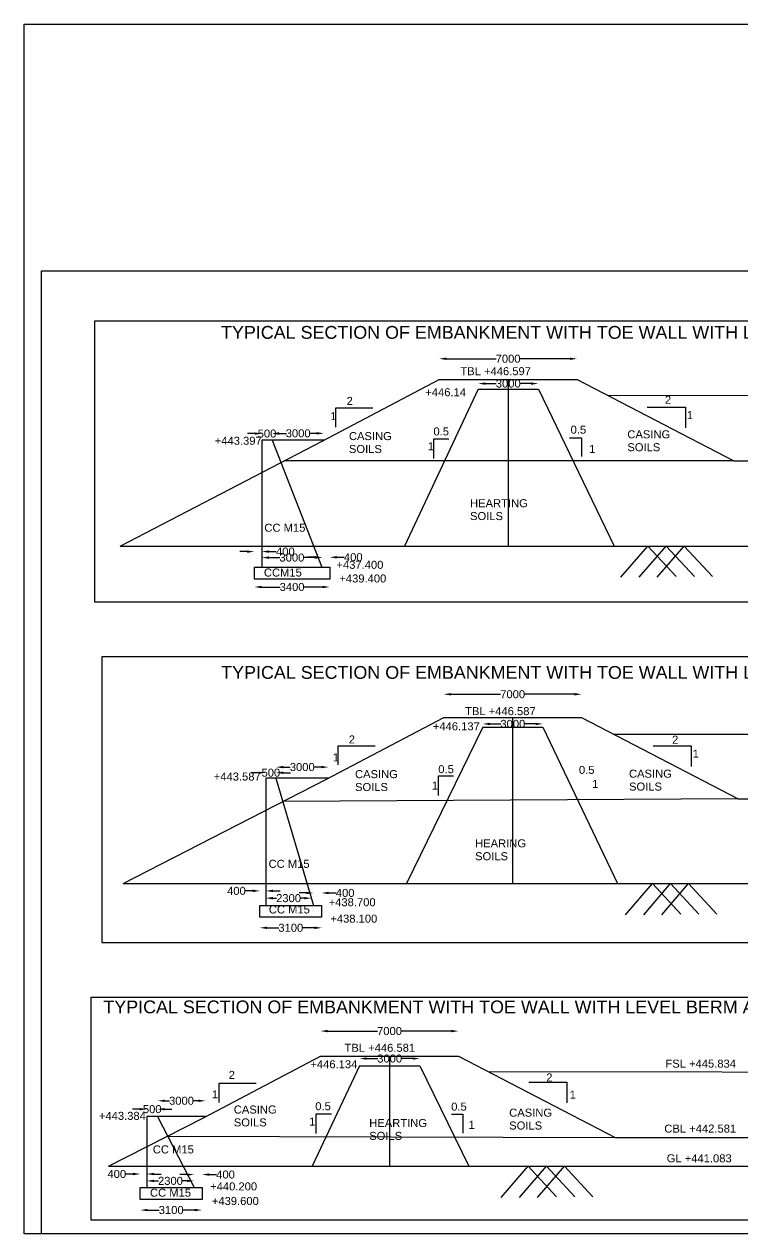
# Model space of a CAD drawing. Header units: inches. Extents: x 4379 to 6852, y -639 to 871.
# Drawn here: x 4379 to 5277, y -639 to 871 of the extents above; entities that cross this region are included whole.
import ezdxf

# ---------------------------------------------------------------- set-up
doc = ezdxf.new("R2010")
doc.units = ezdxf.units.IN
doc.header["$MEASUREMENT"] = 0
doc.layers.add('DIMENSIONS', color=7, linetype='Continuous')
doc.layers.add('TEXT', color=1, linetype='Continuous')
doc.styles.get("Standard").update_dxf_attribs({"font": 'arial.ttf', "height": 10})
doc.dimstyles.get("Standard").update_dxf_attribs({"dimtxt": 10, "dimasz": 9, "dimexe": 0.18, "dimexo": 0.0625, "dimgap": 0.09, "dimtad": 0, "dimtih": 1, "dimtoh": 1, "dimdec": 4, "dimzin": 0, "dimdsep": 46, "dimtxsty": 'Standard', "dimcen": 0.09, "dimse1": 1, "dimse2": 1, "dimadec": 0, "dimazin": 0, "dimtfac": 1, "dimtdec": 4, "dimtofl": 0, "dimtmove": 0, "dimatfit": 3, "dimfxl": 1, "dimtolj": 1, "dimtzin": 0, "dimarcsym": 0})

# ---------------------------------------------------------------- blocks, each defined once
blk = doc.blocks.new('*D2')
at = {"layer": 'Defpoints', "color": 0}
for p in [(4676.2, 352.1), (4689.2, 360.2), (4689.2, 352.1)]:
    blk.add_point(p, dxfattribs=at)
at = {"layer": 'TEXT', "color": 0, "lineweight": -2}
for p, q in [((4667.2, 360.2), (4658.2, 360.2)), ((4698.2, 360.2), (4707.2, 360.2))]:
    blk.add_line(p, q, dxfattribs=at)
at = {"layer": 'TEXT', "color": 0}
for points in [[(4667.2, 361.7), (4667.2, 358.7), (4676.2, 360.2)], [(4698.2, 361.7), (4698.2, 358.7), (4689.2, 360.2)]]:
    blk.add_solid(points, dxfattribs=at)
at = {"layer": 'TEXT', "color": 0, "insert": (4682.7, 360.2), "char_height": 10, "attachment_point": 5}
blk.add_mtext('\\A1;500', dxfattribs=at)
blk = doc.blocks.new('*D3')
at = {"layer": 'Defpoints', "color": 0}
for p in [(4689.2, 352.1), (4753.9, 360.5), (4753.9, 352.1)]:
    blk.add_point(p, dxfattribs=at)
at = {"layer": 'TEXT', "color": 0, "lineweight": -2}
for p, q in [((4698.2, 360.5), (4706.6, 360.5)), ((4744.9, 360.5), (4736.6, 360.5))]:
    blk.add_line(p, q, dxfattribs=at)
at = {"layer": 'TEXT', "color": 0}
for points in [[(4698.2, 362), (4698.2, 359), (4689.2, 360.5)], [(4744.9, 362), (4744.9, 359), (4753.9, 360.5)]]:
    blk.add_solid(points, dxfattribs=at)
at = {"layer": 'TEXT', "color": 0, "insert": (4721.6, 360.5), "char_height": 10, "attachment_point": 5}
blk.add_mtext('\\A1;3000', dxfattribs=at)
blk = doc.blocks.new('*D4')
at = {"layer": 'Defpoints', "color": 0}
for p in [(4751.4, 205.4), (4676.2, 193.5), (4751.4, 193.5)]:
    blk.add_point(p, dxfattribs=at)
at = {"layer": 'TEXT', "color": 0, "lineweight": -2}
for p, q in [((4685.2, 205.4), (4698.8, 205.4)), ((4742.4, 205.4), (4728.8, 205.4))]:
    blk.add_line(p, q, dxfattribs=at)
at = {"layer": 'TEXT', "color": 0}
for points in [[(4685.2, 206.9), (4685.2, 203.9), (4676.2, 205.4)], [(4742.4, 206.9), (4742.4, 203.9), (4751.4, 205.4)]]:
    blk.add_solid(points, dxfattribs=at)
at = {"layer": 'TEXT', "color": 0, "insert": (4713.8, 205.4), "char_height": 10, "attachment_point": 5}
blk.add_mtext('\\A1;3000', dxfattribs=at)
blk = doc.blocks.new('*D5')
at = {"layer": 'Defpoints', "color": 0}
for p in [(4676.2, 212.9), (4666.9, 193.5), (4676.2, 193.5)]:
    blk.add_point(p, dxfattribs=at)
at = {"layer": 'TEXT', "color": 0, "lineweight": -2}
for p, q in [((4657.9, 212.9), (4648.9, 212.9)), ((4685.2, 212.9), (4694.2, 212.9))]:
    blk.add_line(p, q, dxfattribs=at)
at = {"layer": 'TEXT', "color": 0}
for points in [[(4657.9, 214.4), (4657.9, 211.4), (4666.9, 212.9)], [(4685.2, 214.4), (4685.2, 211.4), (4676.2, 212.9)]]:
    blk.add_solid(points, dxfattribs=at)
at = {"layer": 'TEXT', "color": 0, "insert": (4705.6, 212.9), "char_height": 10, "attachment_point": 5}
blk.add_mtext('\\A1;400', dxfattribs=at)
blk = doc.blocks.new('*D6')
at = {"layer": 'Defpoints', "color": 0}
for p in [(4761, 205.8), (4751.4, 193.5), (4761, 193.5)]:
    blk.add_point(p, dxfattribs=at)
at = {"layer": 'TEXT', "color": 0, "lineweight": -2}
for p, q in [((4742.4, 205.8), (4733.4, 205.8)), ((4770, 205.8), (4779, 205.8))]:
    blk.add_line(p, q, dxfattribs=at)
at = {"layer": 'TEXT', "color": 0}
for points in [[(4742.4, 207.3), (4742.4, 204.3), (4751.4, 205.8)], [(4770, 207.3), (4770, 204.3), (4761, 205.8)]]:
    blk.add_solid(points, dxfattribs=at)
at = {"layer": 'TEXT', "color": 0, "insert": (4790.4, 205.8), "char_height": 10, "attachment_point": 5}
blk.add_mtext('\\A1;400', dxfattribs=at)
blk = doc.blocks.new('*D7')
at = {"layer": 'Defpoints', "color": 0}
for p in [(4666.9, 178.6), (4761, 178.6), (4761, 168.7)]:
    blk.add_point(p, dxfattribs=at)
at = {"layer": 'TEXT', "color": 0, "lineweight": -2}
for p, q in [((4675.9, 168.7), (4699, 168.7)), ((4752, 168.7), (4729, 168.7))]:
    blk.add_line(p, q, dxfattribs=at)
at = {"layer": 'TEXT', "color": 0}
for points in [[(4675.9, 170.2), (4675.9, 167.2), (4666.9, 168.7)], [(4752, 170.2), (4752, 167.2), (4761, 168.7)]]:
    blk.add_solid(points, dxfattribs=at)
at = {"layer": 'TEXT', "color": 0, "insert": (4714, 168.7), "char_height": 10, "attachment_point": 5}
blk.add_mtext('\\A1;3400', dxfattribs=at)
blk = doc.blocks.new('*D8')
at = {"layer": 'Defpoints', "color": 0}
for p in [(5069.9, 453.6), (4897.7, 427.7), (5069.9, 427.7)]:
    blk.add_point(p, dxfattribs=at)
at = {"layer": 'TEXT', "color": 0, "lineweight": -2}
for p, q in [((4906.7, 453.6), (4968.8, 453.6)), ((5060.9, 453.6), (4998.8, 453.6))]:
    blk.add_line(p, q, dxfattribs=at)
at = {"layer": 'TEXT', "color": 0}
for points in [[(4906.7, 455.1), (4906.7, 452.1), (4897.7, 453.6)], [(5060.9, 455.1), (5060.9, 452.1), (5069.9, 453.6)]]:
    blk.add_solid(points, dxfattribs=at)
at = {"layer": 'TEXT', "color": 0, "insert": (4983.8, 453.6), "char_height": 10, "attachment_point": 5}
blk.add_mtext('\\A1;7000', dxfattribs=at)
blk = doc.blocks.new('*D9')
at = {"layer": 'Defpoints', "color": 0}
for p in [(4946.4, 415.5), (5021.6, 422.6), (5021.6, 415.5)]:
    blk.add_point(p, dxfattribs=at)
at = {"layer": 'TEXT', "color": 0, "lineweight": -2}
for p, q in [((4955.4, 422.6), (4969, 422.6)), ((5012.6, 422.6), (4999, 422.6))]:
    blk.add_line(p, q, dxfattribs=at)
at = {"layer": 'TEXT', "color": 0}
for points in [[(4955.4, 424.1), (4955.4, 421.1), (4946.4, 422.6)], [(5012.6, 424.1), (5012.6, 421.1), (5021.6, 422.6)]]:
    blk.add_solid(points, dxfattribs=at)
at = {"layer": 'TEXT', "color": 0, "insert": (4984, 422.6), "char_height": 10, "attachment_point": 5}
blk.add_mtext('\\A1;3000', dxfattribs=at)
blk = doc.blocks.new('*D19')
at = {"layer": 'Defpoints', "color": 0}
for p in [(4681.1, -69.8), (4693.9, -63.1), (4693.9, -69.8)]:
    blk.add_point(p, dxfattribs=at)
at = {"layer": 'TEXT', "color": 0, "lineweight": -2}
for p, q in [((4672.1, -63.1), (4663.1, -63.1)), ((4702.9, -63.1), (4711.9, -63.1))]:
    blk.add_line(p, q, dxfattribs=at)
at = {"layer": 'TEXT', "color": 0}
for points in [[(4672.1, -61.6), (4672.1, -64.6), (4681.1, -63.1)], [(4702.9, -61.6), (4702.9, -64.6), (4693.9, -63.1)]]:
    blk.add_solid(points, dxfattribs=at)
at = {"layer": 'TEXT', "color": 0, "insert": (4687.5, -63.1), "char_height": 10, "attachment_point": 5}
blk.add_mtext('\\A1;500', dxfattribs=at)
blk = doc.blocks.new('*D20')
at = {"layer": 'Defpoints', "color": 0}
for p in [(4759.5, -56.1), (4693.9, -69.8), (4759.5, -69.8)]:
    blk.add_point(p, dxfattribs=at)
at = {"layer": 'TEXT', "color": 0, "lineweight": -2}
for p, q in [((4702.9, -56.1), (4711.7, -56.1)), ((4750.5, -56.1), (4741.7, -56.1))]:
    blk.add_line(p, q, dxfattribs=at)
at = {"layer": 'TEXT', "color": 0}
for points in [[(4702.9, -54.6), (4702.9, -57.6), (4693.9, -56.1)], [(4750.5, -54.6), (4750.5, -57.6), (4759.5, -56.1)]]:
    blk.add_solid(points, dxfattribs=at)
at = {"layer": 'TEXT', "color": 0, "insert": (4726.7, -56.1), "char_height": 10, "attachment_point": 5}
blk.add_mtext('\\A1;3000', dxfattribs=at)
blk = doc.blocks.new('*D21')
at = {"layer": 'Defpoints', "color": 0}
for p in [(4673.8, -210.6), (4673.8, -228.6), (4681.1, -228.6)]:
    blk.add_point(p, dxfattribs=at)
at = {"layer": 'TEXT', "color": 0, "lineweight": -2}
for p, q in [((4664.8, -210.6), (4655.8, -210.6)), ((4690.1, -210.6), (4699.1, -210.6))]:
    blk.add_line(p, q, dxfattribs=at)
at = {"layer": 'TEXT', "color": 0}
for points in [[(4664.8, -209.1), (4664.8, -212.1), (4673.8, -210.6)], [(4690.1, -209.1), (4690.1, -212.1), (4681.1, -210.6)]]:
    blk.add_solid(points, dxfattribs=at)
at = {"layer": 'TEXT', "color": 0, "insert": (4644.5, -210.6), "char_height": 10, "attachment_point": 5}
blk.add_mtext('\\A1;400', dxfattribs=at)
blk = doc.blocks.new('*D22')
at = {"layer": 'Defpoints', "color": 0}
for p in [(4681.1, -220.4), (4738.1, -219.7), (4738.1, -219.7)]:
    blk.add_point(p, dxfattribs=at)
at = {"layer": 'TEXT', "color": 0, "lineweight": -2}
for p, q in [((4690.1, -219.7), (4694.5, -219.7)), ((4729.1, -219.7), (4724.7, -219.7))]:
    blk.add_line(p, q, dxfattribs=at)
at = {"layer": 'TEXT', "color": 0}
for points in [[(4690.1, -218.2), (4690.1, -221.2), (4681.1, -219.7)], [(4729.1, -218.2), (4729.1, -221.2), (4738.1, -219.7)]]:
    blk.add_solid(points, dxfattribs=at)
at = {"layer": 'TEXT', "color": 0, "insert": (4709.6, -219.7), "char_height": 10, "attachment_point": 5}
blk.add_mtext('\\A1;2300', dxfattribs=at)
blk = doc.blocks.new('*D23')
at = {"layer": 'Defpoints', "color": 0}
for p in [(4750.9, -213.2), (4740.8, -228.6), (4750.9, -228.6)]:
    blk.add_point(p, dxfattribs=at)
at = {"layer": 'TEXT', "color": 0, "lineweight": -2}
for p, q in [((4731.8, -213.2), (4722.8, -213.2)), ((4759.9, -213.2), (4768.9, -213.2))]:
    blk.add_line(p, q, dxfattribs=at)
at = {"layer": 'TEXT', "color": 0}
for points in [[(4731.8, -211.7), (4731.8, -214.7), (4740.8, -213.2)], [(4759.9, -211.7), (4759.9, -214.7), (4750.9, -213.2)]]:
    blk.add_solid(points, dxfattribs=at)
at = {"layer": 'TEXT', "color": 0, "insert": (4780.3, -213.2), "char_height": 10, "attachment_point": 5}
blk.add_mtext('\\A1;400', dxfattribs=at)
blk = doc.blocks.new('*D24')
at = {"layer": 'Defpoints', "color": 0}
for p in [(4673.8, -243.6), (4750.9, -243.6), (4750.9, -256.7)]:
    blk.add_point(p, dxfattribs=at)
at = {"layer": 'TEXT', "color": 0, "lineweight": -2}
for p, q in [((4682.8, -256.7), (4697.4, -256.7)), ((4741.9, -256.7), (4727.4, -256.7))]:
    blk.add_line(p, q, dxfattribs=at)
at = {"layer": 'TEXT', "color": 0}
for points in [[(4682.8, -255.2), (4682.8, -258.2), (4673.8, -256.7)], [(4741.9, -255.2), (4741.9, -258.2), (4750.9, -256.7)]]:
    blk.add_solid(points, dxfattribs=at)
at = {"layer": 'TEXT', "color": 0, "insert": (4712.4, -256.7), "char_height": 10, "attachment_point": 5}
blk.add_mtext('\\A1;3100', dxfattribs=at)
blk = doc.blocks.new('*D25')
at = {"layer": 'Defpoints', "color": 0}
for p in [(5075.6, 34.8), (4903.3, 5.7), (5075.6, 5.7)]:
    blk.add_point(p, dxfattribs=at)
at = {"layer": 'TEXT', "color": 0, "lineweight": -2}
for p, q in [((4912.3, 34.8), (4974.5, 34.8)), ((5066.6, 34.8), (5004.4, 34.8))]:
    blk.add_line(p, q, dxfattribs=at)
at = {"layer": 'TEXT', "color": 0}
for points in [[(4912.3, 36.3), (4912.3, 33.3), (4903.3, 34.8)], [(5066.6, 36.3), (5066.6, 33.3), (5075.6, 34.8)]]:
    blk.add_solid(points, dxfattribs=at)
at = {"layer": 'TEXT', "color": 0, "insert": (4989.5, 34.8), "char_height": 10, "attachment_point": 5}
blk.add_mtext('\\A1;7000', dxfattribs=at)
blk = doc.blocks.new('*D26')
at = {"layer": 'Defpoints', "color": 0}
for p in [(4952.1, -6.4), (5027.3, -2.2), (5027.3, -6.4)]:
    blk.add_point(p, dxfattribs=at)
at = {"layer": 'TEXT', "color": 0, "lineweight": -2}
for p, q in [((4961.1, -2.2), (4974.7, -2.2)), ((5018.3, -2.2), (5004.7, -2.2))]:
    blk.add_line(p, q, dxfattribs=at)
at = {"layer": 'TEXT', "color": 0}
for points in [[(4961.1, -0.7), (4961.1, -3.7), (4952.1, -2.2)], [(5018.3, -0.7), (5018.3, -3.7), (5027.3, -2.2)]]:
    blk.add_solid(points, dxfattribs=at)
at = {"layer": 'TEXT', "color": 0, "insert": (4989.7, -2.2), "char_height": 10, "attachment_point": 5}
blk.add_mtext('\\A1;3000', dxfattribs=at)
blk = doc.blocks.new('*D35')
at = {"layer": 'Defpoints', "color": 0}
for p in [(4546, -483.1), (4532.5, -492.4), (4546, -492.4)]:
    blk.add_point(p, dxfattribs=at)
at = {"layer": 'TEXT', "color": 0, "lineweight": -2}
for p, q in [((4523.5, -483.1), (4514.5, -483.1)), ((4555, -483.1), (4564, -483.1))]:
    blk.add_line(p, q, dxfattribs=at)
at = {"layer": 'TEXT', "color": 0}
for points in [[(4523.5, -481.6), (4523.5, -484.6), (4532.5, -483.1)], [(4555, -481.6), (4555, -484.6), (4546, -483.1)]]:
    blk.add_solid(points, dxfattribs=at)
at = {"layer": 'TEXT', "color": 0, "insert": (4539.3, -483.1), "char_height": 10, "attachment_point": 5}
blk.add_mtext('\\A1;500', dxfattribs=at)
blk = doc.blocks.new('*D36')
at = {"layer": 'Defpoints', "color": 0}
for p in [(4605.8, -472.6), (4546, -492.4), (4605.8, -492.4)]:
    blk.add_point(p, dxfattribs=at)
at = {"layer": 'TEXT', "color": 0, "lineweight": -2}
for p, q in [((4555, -472.6), (4560.9, -472.6)), ((4596.8, -472.6), (4590.9, -472.6))]:
    blk.add_line(p, q, dxfattribs=at)
at = {"layer": 'TEXT', "color": 0}
for points in [[(4555, -471.1), (4555, -474.1), (4546, -472.6)], [(4596.8, -471.1), (4596.8, -474.1), (4605.8, -472.6)]]:
    blk.add_solid(points, dxfattribs=at)
at = {"layer": 'TEXT', "color": 0, "insert": (4575.9, -472.6), "char_height": 10, "attachment_point": 5}
blk.add_mtext('\\A1;3000', dxfattribs=at)
blk = doc.blocks.new('*D37')
at = {"layer": 'Defpoints', "color": 0}
for p in [(4524.4, -564), (4524.4, -580.7), (4532.5, -580.7)]:
    blk.add_point(p, dxfattribs=at)
at = {"layer": 'TEXT', "color": 0, "lineweight": -2}
for p, q in [((4515.4, -564), (4506.4, -564)), ((4541.5, -564), (4550.5, -564))]:
    blk.add_line(p, q, dxfattribs=at)
at = {"layer": 'TEXT', "color": 0}
for points in [[(4515.4, -562.5), (4515.4, -565.5), (4524.4, -564)], [(4541.5, -562.5), (4541.5, -565.5), (4532.5, -564)]]:
    blk.add_solid(points, dxfattribs=at)
at = {"layer": 'TEXT', "color": 0, "insert": (4495.1, -564), "char_height": 10, "attachment_point": 5}
blk.add_mtext('\\A1;400', dxfattribs=at)
blk = doc.blocks.new('*D38')
at = {"layer": 'Defpoints', "color": 0}
for p in [(4601.5, -564.7), (4591.6, -580.7), (4601.5, -580.7)]:
    blk.add_point(p, dxfattribs=at)
at = {"layer": 'TEXT', "color": 0, "lineweight": -2}
for p, q in [((4582.6, -564.7), (4573.6, -564.7)), ((4610.5, -564.7), (4619.5, -564.7))]:
    blk.add_line(p, q, dxfattribs=at)
at = {"layer": 'TEXT', "color": 0}
for points in [[(4582.6, -563.2), (4582.6, -566.2), (4591.6, -564.7)], [(4610.5, -563.2), (4610.5, -566.2), (4601.5, -564.7)]]:
    blk.add_solid(points, dxfattribs=at)
at = {"layer": 'TEXT', "color": 0, "insert": (4630.9, -564.7), "char_height": 10, "attachment_point": 5}
blk.add_mtext('\\A1;400', dxfattribs=at)
blk = doc.blocks.new('*D39')
at = {"layer": 'Defpoints', "color": 0}
for p in [(4591.6, -572.6), (4532.5, -580.7), (4591.6, -580.7)]:
    blk.add_point(p, dxfattribs=at)
at = {"layer": 'TEXT', "color": 0, "lineweight": -2}
for p, q in [((4541.5, -572.6), (4547, -572.6)), ((4582.6, -572.6), (4577.1, -572.6))]:
    blk.add_line(p, q, dxfattribs=at)
at = {"layer": 'TEXT', "color": 0}
for points in [[(4541.5, -571.1), (4541.5, -574.1), (4532.5, -572.6)], [(4582.6, -571.1), (4582.6, -574.1), (4591.6, -572.6)]]:
    blk.add_solid(points, dxfattribs=at)
at = {"layer": 'TEXT', "color": 0, "insert": (4562.1, -572.6), "char_height": 10, "attachment_point": 5}
blk.add_mtext('\\A1;2300', dxfattribs=at)
blk = doc.blocks.new('*D40')
at = {"layer": 'Defpoints', "color": 0}
for p in [(4524.4, -595.7), (4601.5, -595.7), (4601.5, -609)]:
    blk.add_point(p, dxfattribs=at)
at = {"layer": 'TEXT', "color": 0, "lineweight": -2}
for p, q in [((4533.4, -609), (4548, -609)), ((4592.5, -609), (4578, -609))]:
    blk.add_line(p, q, dxfattribs=at)
at = {"layer": 'TEXT', "color": 0}
for points in [[(4533.4, -607.5), (4533.4, -610.5), (4524.4, -609)], [(4592.5, -607.5), (4592.5, -610.5), (4601.5, -609)]]:
    blk.add_solid(points, dxfattribs=at)
at = {"layer": 'TEXT', "color": 0, "insert": (4563, -609), "char_height": 10, "attachment_point": 5}
blk.add_mtext('\\A1;3100', dxfattribs=at)
blk = doc.blocks.new('*D41')
at = {"layer": 'Defpoints', "color": 0}
for p in [(4921.8, -385.6), (4749.6, -416.8), (4921.8, -416.8)]:
    blk.add_point(p, dxfattribs=at)
at = {"layer": 'TEXT', "color": 0, "lineweight": -2}
for p, q in [((4758.6, -385.6), (4820.8, -385.6)), ((4912.8, -385.6), (4850.7, -385.6))]:
    blk.add_line(p, q, dxfattribs=at)
at = {"layer": 'TEXT', "color": 0}
for points in [[(4758.6, -384.1), (4758.6, -387.1), (4749.6, -385.6)], [(4912.8, -384.1), (4912.8, -387.1), (4921.8, -385.6)]]:
    blk.add_solid(points, dxfattribs=at)
at = {"layer": 'TEXT', "color": 0, "insert": (4835.7, -385.6), "char_height": 10, "attachment_point": 5}
blk.add_mtext('\\A1;7000', dxfattribs=at)
blk = doc.blocks.new('*D42')
at = {"layer": 'Defpoints', "color": 0}
for p in [(4873.5, -419.9), (4798.3, -429), (4873.5, -429)]:
    blk.add_point(p, dxfattribs=at)
at = {"layer": 'TEXT', "color": 0, "lineweight": -2}
for p, q in [((4807.3, -419.9), (4820.9, -419.9)), ((4864.5, -419.9), (4850.9, -419.9))]:
    blk.add_line(p, q, dxfattribs=at)
at = {"layer": 'TEXT', "color": 0}
for points in [[(4807.3, -418.4), (4807.3, -421.4), (4798.3, -419.9)], [(4864.5, -418.4), (4864.5, -421.4), (4873.5, -419.9)]]:
    blk.add_solid(points, dxfattribs=at)
at = {"layer": 'TEXT', "color": 0, "insert": (4835.9, -419.9), "char_height": 10, "attachment_point": 5}
blk.add_mtext('\\A1;3000', dxfattribs=at)

msp = doc.modelspace()

# ---------------------------------------------------------------- linework, layer by layer
at = {"color": 0}
msp.add_lwpolyline([(4379.40171, 871.21265), (6851.94569, 871.21265), (6851.94569, -638.63725), (4379.40171, -638.63725)], close=True, dxfattribs=at)
msp.add_lwpolyline([(4913.1253, -489.34415), (4927.31808, -489.34415), (4927.31808, -513.11411)], dxfattribs=at)
at = {"layer": 'DIMENSIONS', "color": 0}
for points in [[(4751.49035, 350.8777), (4897.68366, 427.69771), (5069.92312, 427.69771), (5265.52998, 326.31407), (5537.79006, 326.31407), (5730.91059, 429.20132), (5827.92553, 429.20132), (5974.38954, 353.75704)], [(4946.42476, 415.50544), (4854.32283, 219.88813)], [(4946.42476, 415.50544), (5021.59549, 415.50544)], [(5021.59549, 415.50544), (5116.29272, 219.88813)], [(5108.22201, 407.84728), (5691.36693, 408.13397)], [(5157.59069, 393.35161), (5205.22588, 393.35161), (5205.22588, 367.54774)], [(4768.53811, 368.39071), (4768.53811, 392.41608), (4814.8991, 392.41608)], [(4499.40268, 219.88813), (4751.49035, 350.8777)], [(4753.88891, 352.13807), (4676.22893, 352.13807)], [(4676.22893, 352.13807), (4676.22893, 193.49689)], [(4689.23373, 352.13807), (4751.36483, 193.49689)], [(4891.06375, 329.15194), (4891.06375, 353.54228), (4909.91636, 353.54228)], [(5060.54354, 354.79816), (5075.39631, 354.79816), (5075.39631, 331.6416)], [(5265.52998, 326.31407), (4703.98513, 326.19308)], [(4499.40268, 219.88813), (6250.40808, 219.88813)], [(5124.75247, 181.00008), (5158.37866, 219.88813), (5193.80598, 181.79994)], [(5147.43155, 181.00008), (5181.05775, 219.88813), (5216.48507, 181.79994)], [(5169.92063, 181.00008), (5203.54682, 219.88813), (5238.97415, 181.79994)], [(4757.14581, -71.07228), (4903.33912, 5.74773), (5075.57858, 5.74773), (5271.18544, -95.63591), (5543.44552, -95.63591), (5736.56605, 7.25134), (5833.58099, 7.25134), (5980.045, -68.19293)], [(4952.08022, -6.44454), (4857.11056, -201.55551)], [(4952.08022, -6.44454), (5027.25095, -6.44454)], [(5027.25095, -6.44454), (5120.33672, -201.55551)], [(5115.29322, -14.83649), (5694.58716, -15.11341)], [(4771.41792, -53.44451), (4771.41792, -29.41914), (4817.7789, -29.41914)], [(5164.92762, -29.65246), (5212.5628, -29.65246), (5212.5628, -55.45632)], [(4503.16529, -201.55551), (4757.14581, -71.07228)], [(4759.54437, -69.81191), (4681.11745, -69.81191)], [(4681.11745, -69.81191), (4681.11745, -228.64304)], [(4693.90776, -69.81191), (4740.78222, -228.64304)], [(4896.91402, -91.57159), (4896.91402, -67.18124), (4915.76663, -67.18124)], [(5271.18544, -95.63591), (4702.55652, -99.11768)], [(4503.16529, -201.55551), (6237.03326, -201.55551)], [(5130.46586, -240.44357), (5164.09206, -201.55551), (5199.51938, -239.6437)], [(5153.14495, -240.44357), (5186.77114, -201.55551), (5222.19846, -239.6437)], [(5175.63402, -240.44357), (5209.26022, -201.55551), (5244.68754, -239.6437)], [(4603.41281, -493.66976), (4749.60611, -416.84975), (4921.84558, -416.84975), (5117.45244, -518.23339), (5389.71251, -518.23339), (5582.83304, -415.34614), (5679.84798, -415.34614), (5826.312, -490.79042)], [(4798.34722, -429.04202), (4739.28662, -554.25848)], [(4798.34722, -429.04202), (4873.51794, -429.04202)], [(4873.51794, -429.04202), (4934.63864, -554.25848)], [(4959.26342, -436.24354), (5542.43492, -436.86872)], [(4622.92449, -474.66529), (4622.92449, -450.63992), (4669.28547, -450.63992)], [(5009.63453, -449.22311), (5057.26972, -449.22311), (5057.26972, -475.02697)], [(4484.51434, -554.25848), (4603.41281, -493.66976)], [(4605.81136, -492.40939), (4532.53437, -492.40939)], [(4532.53437, -492.40939), (4532.53437, -580.72541)], [(4545.98954, -492.40939), (4591.56841, -580.72541)], [(4744.28693, -513.27254), (4744.28693, -488.88219), (4763.13954, -488.88219)], [(4558.4617, -516.57611), (5117.45244, -518.23339)], [(4484.51434, -554.25848), (5949.95519, -554.25848)], [(4975.27933, -593.14654), (5008.90553, -554.25848), (5044.33285, -592.34667)], [(4997.95842, -593.14654), (5031.58462, -554.25848), (5067.01194, -592.34667)], [(5020.4475, -593.14654), (5054.07369, -554.25848), (5089.50102, -592.34667)]]:
    msp.add_lwpolyline(points, dxfattribs=at)
for points in [[(4666.93708, 193.49689), (4761.04704, 193.49689), (4761.04704, 178.55316), (4666.9388, 178.55316)], [(4673.81777, -228.64304), (4750.9448, -228.64304), (4750.9448, -243.58677), (4673.81777, -243.58677)], [(4524.4174, -580.72541), (4601.54443, -580.72541), (4601.54443, -595.66914), (4524.4174, -595.66914)]]:
    msp.add_lwpolyline(points, close=True, dxfattribs=at)
at = {"layer": 'TEXT', "color": 0}
for points in [[(6851.94569, -638.63725), (4401.07134, -638.63725), (4401.07134, 563.51727), (6851.94569, 563.51727)], [(6264.90019, 149.85727), (4467.51994, 149.85727), (4467.51994, 500.86996), (6264.90019, 500.86996)], [(4476.51063, -275.23046), (6265.00814, -275.23046), (6265.00814, 81.68716), (4476.51063, 81.68716)], [(6062.30174, -621.41129), (4463.17683, -621.41129), (4463.17683, -343.13667), (6062.30174, -343.13667)]]:
    msp.add_lwpolyline(points, close=True, dxfattribs=at)
for points in [[(4983.80339, 427.69771), (4983.80339, 219.88813)], [(4989.45885, 5.74773), (4989.45885, -201.55551)], [(4835.72585, -416.84975), (4835.72585, -554.25848)]]:
    msp.add_lwpolyline(points, dxfattribs=at)

# ---------------------------------------------------------------- texts
for s, height, p in [('TYPICAL SECTION OF EMBANKMENT WITH TOE WALL WITH LEVEL BERM AT KM 381.655(SECTION D1-D1)OF HNSS -PHASE -II-PACKAGE -13', 16, (4625.2609, 478.52171)), ('TBL +446.597', 10, (4924.17585, 433.08815)), ('+446.14', 10, (4880.34522, 406.8128)), ('2', 10, (4782.15499, 396.03285)), ('2', 10, (5179.64564, 397.40776)), ('1', 10, (4761.77936, 376.96761)), ('1', 10, (5206.97844, 378.25079)), ('0.5', 10, (4890.57237, 357.91145)), ('0.5', 10, (5061.87709, 360.10106)), ('CASING ', 10, (5132.73661, 354.26209)), ('+443.397', 10, (4617.43751, 346.26267)), ('CASING ', 10, (4785.01359, 352.07248)), ('1', 10, (4883.63252, 339.29974)), ('SOILS ', 10, (5132.73661, 338.19797)), ('SOILS ', 10, (4785.01359, 336.00836)), ('1', 10, (5084.88817, 336.01532)), ('HEARTING ', 10, (4936.24107, 268.30775)), ('SOILS ', 10, (4936.24107, 252.24363)), ('CC M15', 10, (4679.37766, 237.70736)), ('+437.400', 10, (4769.40006, 191.43327)), ('CCM15', 10, (4678.77202, 181.75295)), ('+439.400', 10, (4772.9949, 174.36597)), ('TYPICAL SECTION OF EMBANKMENT WITH TOE WALL WITH LEVEL BERM AT KM 381.805(SECTION D2-D2)OF HNSS -PHASE -II-PACKAGE -13', 16, (4625.45516, 54.08933)), ('TBL +446.587', 10, (4930.07453, 8.75063)), ('+446.137', 10, (4889.80821, -10.16892)), ('2', 10, (4784.85255, -26.54173)), ('2', 10, (5188.5414, -26.91348)), ('1', 10, (4764.76364, -49.02055)), ('1', 10, (5214.3501, -44.35422)), ('CASING ', 10, (4792.61358, -69.87216)), ('0.5', 10, (4896.62374, -63.67515)), ('0.5', 10, (5072.28951, -64.56908)), ('CASING ', 10, (5134.83375, -69.31978)), ('+443.587', 10, (4616.19442, -72.87019)), ('1', 10, (4888.46131, -84.20518)), ('1', 10, (5088.66255, -82.06357)), ('SOILS ', 10, (5134.83375, -85.3839)), ('SOILS ', 10, (4792.61358, -85.93628)), ('HEARING ', 10, (4942.56469, -156.25803)), ('SOILS ', 10, (4942.56469, -172.32215)), ('CC M15', 10, (4684.61948, -181.83283)), ('+438.700', 10, (4759.67646, -229.74392)), ('CC M15', 10, (4684.96696, -238.77065)), ('+438.100', 10, (4761.76137, -250.22765)), ('TYPICAL SECTION OF EMBANKMENT WITH TOE WALL WITH LEVEL BERM AT KM 381.845(SECTION D3-D3)OF HNSS -PHASE -II-PACKAGE -13', 16, (4478.30083, -363.42161)), ('TBL +446.581', 10, (4779.52253, -411.45163)), ('+446.134', 10, (4736.83468, -432.0342)), ('FSL +445.834', 10, (5180.26636, -431.20986)), ('2', 10, (4634.85667, -445.32652)), ('2', 10, (5031.49524, -448.37884)), ('1', 10, (4613.94964, -469.57235)), ('1', 10, (5060.72501, -469.95053)), ('CASING ', 10, (4641.19031, -488.52436)), ('0.5', 10, (4742.95566, -484.37154)), ('0.5', 10, (4912.71885, -484.88553)), ('CASING ', 10, (4985.14516, -492.42022)), ('+443.384', 10, (4472.72652, -496.40559)), ('SOILS ', 10, (4641.19031, -504.58848)), ('1', 10, (4735.28505, -503.51652)), ('HEARTING ', 10, (4810.36169, -505.32519)), ('1', 10, (4934.37871, -507.61795)), ('SOILS ', 10, (4810.36169, -521.38931)), ('SOILS ', 10, (4985.14516, -508.48434)), ('CBL +442.581', 10, (5178.92694, -512.3077)), ('CC M15', 10, (4540.04121, -538.30983)), ('GL +441.083', 10, (5181.8818, -549.39915)), ('CC M15', 10, (4536.54317, -592.32313)), ('+440.200', 10, (4611.66929, -584.43942)), ('+439.600', 10, (4613.79879, -602.6763))]:
    msp.add_text(s, height=height, dxfattribs=at).set_placement(p)

# ---------------------------------------------------------------- dimensions: what is measured, and where the dimension line sits
for base, p1, p2, text, picture, middle in [((5069.92312, 453.59093), (4897.68366, 427.69771), (5069.92312, 427.69771), '7000', '*D8', (4983.80339, 453.59093)), ((5021.59549, 422.57011), (4946.42476, 415.50544), (5021.59549, 415.50544), '3000', '*D9', (4984.01012, 422.57011)), ((4753.88891, 360.51869), (4689.23373, 352.13807), (4753.88891, 352.13807), '3000', '*D3', (4721.56132, 360.51869)), ((4676.22893, 212.87991), (4666.93708, 193.49689), (4676.22893, 193.49689), '400', '*D5', (4705.55017, 212.87991)), ((4751.36483, 205.35745), (4676.22893, 193.49689), (4751.36483, 193.49689), '3000', '*D4', (4713.79688, 205.35745)), ((4761.04704, 205.78628), (4751.36483, 193.49689), (4761.04704, 193.49689), '400', '*D6', (4790.36828, 205.78628)), ((4761.04704, 168.6778), (4666.9388, 178.55316), (4761.04704, 178.55316), '3400', '*D7', (4713.99292, 168.6778)), ((5075.57858, 34.80551), (4903.33912, 5.74773), (5075.57858, 5.74773), '7000', '*D25', (4989.45885, 34.80551)), ((5027.25095, -2.17962), (4952.08022, -6.44454), (5027.25095, -6.44454), '3000', '*D26', (4989.66558, -2.17962)), ((4759.54437, -56.11464), (4693.90776, -69.81191), (4759.54437, -69.81191), '3000', '*D20', (4726.72606, -56.11464)), ((4673.81777, -210.58167), (4681.11745, -228.64304), (4673.81777, -228.64304), '400', '*D21', (4644.49653, -210.58167)), ((4750.9448, -213.22729), (4740.78222, -228.64304), (4750.9448, -228.64304), '400', '*D23', (4780.26605, -213.22729)), ((4738.14241, -219.69823), (4681.11745, -220.38602), (4738.14241, -219.69823), '2300', '*D22', (4709.62993, -219.69823)), ((4750.9448, -256.74865), (4673.81777, -243.58677), (4750.9448, -243.58677), '3100', '*D24', (4712.38129, -256.74865)), ((4921.84558, -385.5659), (4749.60611, -416.84975), (4921.84558, -416.84975), '7000', '*D41', (4835.72585, -385.5659)), ((4873.51794, -419.86419), (4798.34722, -429.04202), (4873.51794, -429.04202), '3000', '*D42', (4835.93258, -419.86419)), ((4605.81136, -472.63634), (4545.98954, -492.40939), (4605.81136, -492.40939), '3000', '*D36', (4575.90045, -472.63634)), ((4524.4174, -563.96352), (4532.53437, -580.72541), (4524.4174, -580.72541), '400', '*D37', (4495.09616, -563.96352)), ((4601.54443, -564.71204), (4591.56841, -580.72541), (4601.54443, -580.72541), '400', '*D38', (4630.86568, -564.71204)), ((4591.56841, -572.56316), (4532.53437, -580.72541), (4591.56841, -580.72541), '2300', '*D39', (4562.05139, -572.56316)), ((4601.54443, -609.02431), (4524.4174, -595.66914), (4601.54443, -595.66914), '3100', '*D40', (4562.98092, -609.02431))]:
    dim = msp.add_linear_dim(base=base, p1=p1, p2=p2, text=text, dimstyle='Standard', dxfattribs=at)
    dim.commit()
    dim.dimension.update_dxf_attribs({"geometry": picture, "text_midpoint": middle})
for base, p1, p2, picture, middle in [((4689.23373, 360.24263), (4676.22893, 352.13807), (4689.23373, 352.13807), '*D2', (4682.73133, 360.24263)), ((4693.90776, -63.14721), (4681.11745, -69.81191), (4693.90776, -69.81191), '*D19', (4687.51261, -63.14721)), ((4545.98954, -483.08057), (4532.53437, -492.40939), (4545.98954, -492.40939), '*D35', (4539.26195, -483.08057))]:
    dim = msp.add_linear_dim(base=base, p1=p1, p2=p2, text='500', dimstyle='Standard', dxfattribs=at)
    dim.commit()
    dim.dimension.update_dxf_attribs({"geometry": picture, "text_midpoint": middle, "dimtype": 160})

doc.saveas('drawing.dxf')
